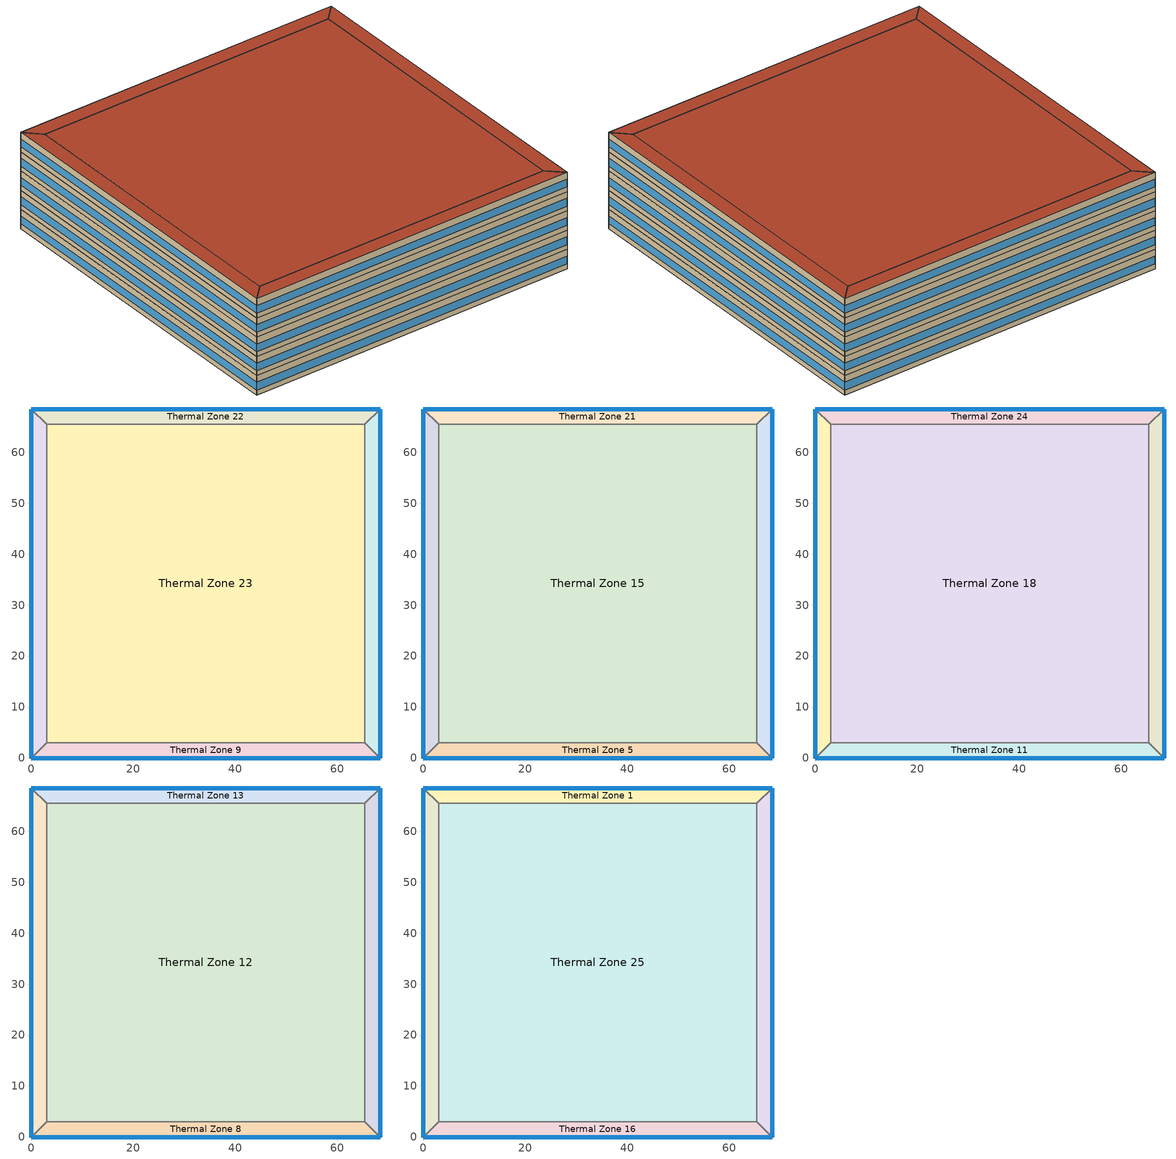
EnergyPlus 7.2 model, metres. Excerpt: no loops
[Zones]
Thermal Zone 9
 floor ground (000_ExtSlabCarpet_4in_ClimateZone 1-8): 68.48,0 0,0 3,3 65.48,3 z0
 wall outside (ASHRAE_189.1-2009_ExtWall_SteelFrame_ClimateZone 4-8): 0,0 68.48,0 z0:4
 wall to Thermal Zone 23 (000_Interior Wall): 65.48,3 3,3 z0:4
 wall to Thermal Zone 14 (000_Interior Wall): 3,3 0,0 z0:4
 wall to Thermal Zone 4 (000_Interior Wall): 68.48,0 65.48,3 z0:4
 window (ASHRAE_189.1-2009_ExtWindow_ClimateZone 4-5): 0.03,0 68.45,0 z1:2.6
Thermal Zone 14
 floor ground (000_ExtSlabCarpet_4in_ClimateZone 1-8): 0,0 0,68.48 3,65.48 3,3 z0
 wall outside (ASHRAE_189.1-2009_ExtWall_SteelFrame_ClimateZone 4-8): 0,68.48 0,0 z0:4
 wall to Thermal Zone 23 (000_Interior Wall): 3,3 3,65.48 z0:4
 wall to Thermal Zone 22 (000_Interior Wall): 3,65.48 0,68.48 z0:4
 window (ASHRAE_189.1-2009_ExtWindow_ClimateZone 4-5): 0,68.45 0,0.03 z1:2.6
Thermal Zone 23
 floor ground (000_ExtSlabCarpet_4in_ClimateZone 1-8): 3,3 3,65.48 65.48,65.48 65.48,3 z0
 wall to Thermal Zone 22 (000_Interior Wall): 65.48,65.48 3,65.48 z0:4
 wall to Thermal Zone 4 (000_Interior Wall): 65.48,3 65.48,65.48 z0:4
Thermal Zone 4
 floor ground (000_ExtSlabCarpet_4in_ClimateZone 1-8): 68.48,68.48 68.48,0 65.48,3 65.48,65.48 z0
 wall outside (ASHRAE_189.1-2009_ExtWall_SteelFrame_ClimateZone 4-8): 68.48,0 68.48,68.48 z0:4
 wall to Thermal Zone 22 (000_Interior Wall): 68.48,68.48 65.48,65.48 z0:4
 window (ASHRAE_189.1-2009_ExtWindow_ClimateZone 4-5): 68.48,0.03 68.48,68.45 z1:2.6
Thermal Zone 22
 floor ground (000_ExtSlabCarpet_4in_ClimateZone 1-8): 0,68.48 68.48,68.48 65.48,65.48 3,65.48 z0
 wall outside (ASHRAE_189.1-2009_ExtWall_SteelFrame_ClimateZone 4-8): 68.48,68.48 0,68.48 z0:4
 window (ASHRAE_189.1-2009_ExtWindow_ClimateZone 4-5): 68.45,68.48 0.03,68.48 z1:2.6
Thermal Zone 5
 floor to Thermal Zone 9 (000_Interior Floor): 68.48,0 0,0 3,3 65.48,3 z4
 wall outside (ASHRAE_189.1-2009_ExtWall_SteelFrame_ClimateZone 4-8): 0,0 68.48,0 z4:8
 wall to Thermal Zone 10 (000_Interior Wall): 68.48,0 65.48,3 z4:8
 wall to Thermal Zone 15 (000_Interior Wall): 65.48,3 3,3 z4:8
 wall to Thermal Zone 2 (000_Interior Wall): 3,3 0,0 z4:8
 window (ASHRAE_189.1-2009_ExtWindow_ClimateZone 4-5): 0.03,0 68.45,0 z5:6.6
Thermal Zone 2
 floor to Thermal Zone 14 (000_Interior Floor): 0,0 0,68.48 3,65.48 3,3 z4
 wall outside (ASHRAE_189.1-2009_ExtWall_SteelFrame_ClimateZone 4-8): 0,68.48 0,0 z4:8
 wall to Thermal Zone 21 (000_Interior Wall): 3,65.48 0,68.48 z4:8
 wall to Thermal Zone 15 (000_Interior Wall): 3,3 3,65.48 z4:8
 window (ASHRAE_189.1-2009_ExtWindow_ClimateZone 4-5): 0,68.45 0,0.03 z5:6.6
Thermal Zone 21
 floor to Thermal Zone 22 (000_Interior Floor): 0,68.48 68.48,68.48 65.48,65.48 3,65.48 z4
 wall outside (ASHRAE_189.1-2009_ExtWall_SteelFrame_ClimateZone 4-8): 68.48,68.48 0,68.48 z4:8
 wall to Thermal Zone 10 (000_Interior Wall): 65.48,65.48 68.48,68.48 z4:8
 wall to Thermal Zone 15 (000_Interior Wall): 3,65.48 65.48,65.48 z4:8
 window (ASHRAE_189.1-2009_ExtWindow_ClimateZone 4-5): 68.45,68.48 0.03,68.48 z5:6.6
Thermal Zone 15
 floor to Thermal Zone 23 (000_Interior Floor): 3,3 3,65.48 65.48,65.48 65.48,3 z4
 wall to Thermal Zone 10 (000_Interior Wall): 65.48,3 65.48,65.48 z4:8
Thermal Zone 10
 floor to Thermal Zone 4 (000_Interior Floor): 68.48,68.48 68.48,0 65.48,3 65.48,65.48 z4
 wall outside (ASHRAE_189.1-2009_ExtWall_SteelFrame_ClimateZone 4-8): 68.48,0 68.48,68.48 z4:8
 window (ASHRAE_189.1-2009_ExtWindow_ClimateZone 4-5): 68.48,0.03 68.48,68.45 z5:6.6
Thermal Zone 24
 floor to Thermal Zone 21 (000_Interior Floor): 0,68.48 68.48,68.48 65.48,65.48 3,65.48 z8
 wall outside (ASHRAE_189.1-2009_ExtWall_SteelFrame_ClimateZone 4-8): 68.48,68.48 0,68.48 z8:12
 wall to Thermal Zone 3 (000_Interior Wall): 65.48,65.48 68.48,68.48 z8:12
 wall to Thermal Zone 18 (000_Interior Wall): 3,65.48 65.48,65.48 z8:12
 wall to Thermal Zone 19 (000_Interior Wall): 0,68.48 3,65.48 z8:12
 window (ASHRAE_189.1-2009_ExtWindow_ClimateZone 4-5): 68.45,68.48 0.03,68.48 z9:10.6
Thermal Zone 18
 floor to Thermal Zone 15 (000_Interior Floor): 3,3 3,65.48 65.48,65.48 65.48,3 z8
 wall to Thermal Zone 19 (000_Interior Wall): 3,65.48 3,3 z8:12
 wall to Thermal Zone 11 (000_Interior Wall): 3,3 65.48,3 z8:12
 wall to Thermal Zone 3 (000_Interior Wall): 65.48,3 65.48,65.48 z8:12
Thermal Zone 19
 floor to Thermal Zone 2 (000_Interior Floor): 0,0 0,68.48 3,65.48 3,3 z8
 wall outside (ASHRAE_189.1-2009_ExtWall_SteelFrame_ClimateZone 4-8): 0,68.48 0,0 z8:12
 wall to Thermal Zone 11 (000_Interior Wall): 0,0 3,3 z8:12
 window (ASHRAE_189.1-2009_ExtWindow_ClimateZone 4-5): 0,68.45 0,0.03 z9:10.6
Thermal Zone 11
 floor to Thermal Zone 5 (000_Interior Floor): 68.48,0 0,0 3,3 65.48,3 z8
 wall outside (ASHRAE_189.1-2009_ExtWall_SteelFrame_ClimateZone 4-8): 0,0 68.48,0 z8:12
 wall to Thermal Zone 3 (000_Interior Wall): 68.48,0 65.48,3 z8:12
 window (ASHRAE_189.1-2009_ExtWindow_ClimateZone 4-5): 0.03,0 68.45,0 z9:10.6
Thermal Zone 3
 floor to Thermal Zone 10 (000_Interior Floor): 68.48,68.48 68.48,0 65.48,3 65.48,65.48 z8
 wall outside (ASHRAE_189.1-2009_ExtWall_SteelFrame_ClimateZone 4-8): 68.48,0 68.48,68.48 z8:12
 window (ASHRAE_189.1-2009_ExtWindow_ClimateZone 4-5): 68.48,0.03 68.48,68.45 z9:10.6
Thermal Zone 8
 floor to Thermal Zone 11 (000_Interior Floor): 68.48,0 0,0 3,3 65.48,3 z12
 wall outside (ASHRAE_189.1-2009_ExtWall_SteelFrame_ClimateZone 4-8): 0,0 68.48,0 z12:16
 wall to Thermal Zone 7 (000_Interior Wall): 3,3 0,0 z12:16
 wall to Thermal Zone 12 (000_Interior Wall): 65.48,3 3,3 z12:16
 wall to Thermal Zone 20 (000_Interior Wall): 68.48,0 65.48,3 z12:16
 window (ASHRAE_189.1-2009_ExtWindow_ClimateZone 4-5): 0.03,0 68.45,0 z13:14.6
Thermal Zone 20
 floor to Thermal Zone 3 (000_Interior Floor): 68.48,68.48 68.48,0 65.48,3 65.48,65.48 z12
 wall outside (ASHRAE_189.1-2009_ExtWall_SteelFrame_ClimateZone 4-8): 68.48,0 68.48,68.48 z12:16
 wall to Thermal Zone 12 (000_Interior Wall): 65.48,65.48 65.48,3 z12:16
 wall to Thermal Zone 13 (000_Interior Wall): 68.48,68.48 65.48,65.48 z12:16
 window (ASHRAE_189.1-2009_ExtWindow_ClimateZone 4-5): 68.48,0.03 68.48,68.45 z13:14.6
Thermal Zone 7
 floor to Thermal Zone 19 (000_Interior Floor): 0,0 0,68.48 3,65.48 3,3 z12
 wall outside (ASHRAE_189.1-2009_ExtWall_SteelFrame_ClimateZone 4-8): 0,68.48 0,0 z12:16
 wall to Thermal Zone 13 (000_Interior Wall): 3,65.48 0,68.48 z12:16
 wall to Thermal Zone 12 (000_Interior Wall): 3,3 3,65.48 z12:16
 window (ASHRAE_189.1-2009_ExtWindow_ClimateZone 4-5): 0,68.45 0,0.03 z13:14.6
Thermal Zone 12
 floor to Thermal Zone 18 (000_Interior Floor): 3,3 3,65.48 65.48,65.48 65.48,3 z12
 wall to Thermal Zone 13 (000_Interior Wall): 65.48,65.48 3,65.48 z12:16
Thermal Zone 13
 floor to Thermal Zone 24 (000_Interior Floor): 0,68.48 68.48,68.48 65.48,65.48 3,65.48 z12
 wall outside (ASHRAE_189.1-2009_ExtWall_SteelFrame_ClimateZone 4-8): 68.48,68.48 0,68.48 z12:16
 window (ASHRAE_189.1-2009_ExtWindow_ClimateZone 4-5): 68.45,68.48 0.03,68.48 z13:14.6
Thermal Zone 16
 floor to Thermal Zone 8 (000_Interior Floor): 68.48,0 0,0 3,3 65.48,3 z16
 wall outside (ASHRAE_189.1-2009_ExtWall_SteelFrame_ClimateZone 4-8): 0,0 68.48,0 z16:20
 wall to Thermal Zone 25 (000_Interior Wall): 65.48,3 3,3 z16:20
 wall to Thermal Zone 6 (000_Interior Wall): 68.48,0 65.48,3 z16:20
 wall to Thermal Zone 17 (000_Interior Wall): 3,3 0,0 z16:20
 window (ASHRAE_189.1-2009_ExtWindow_ClimateZone 4-5): 0.03,0 68.45,0 z17:18.6
 roof outside (ASHRAE_189.1-2009_ExtRoof_IEAD_ClimateZone 2-5): 65.48,3 3,3 0,0 68.48,0 z20
Thermal Zone 6
 floor to Thermal Zone 20 (000_Interior Floor): 68.48,68.48 68.48,0 65.48,3 65.48,65.48 z16
 wall outside (ASHRAE_189.1-2009_ExtWall_SteelFrame_ClimateZone 4-8): 68.48,0 68.48,68.48 z16:20
 wall to Thermal Zone 25 (000_Interior Wall): 65.48,65.48 65.48,3 z16:20
 wall to Thermal Zone 1 (000_Interior Wall): 68.48,68.48 65.48,65.48 z16:20
 window (ASHRAE_189.1-2009_ExtWindow_ClimateZone 4-5): 68.48,0.03 68.48,68.45 z17:18.6
 roof outside (ASHRAE_189.1-2009_ExtRoof_IEAD_ClimateZone 2-5): 65.48,65.48 65.48,3 68.48,0 68.48,68.48 z20
Thermal Zone 1
 floor to Thermal Zone 13 (000_Interior Floor): 0,68.48 68.48,68.48 65.48,65.48 3,65.48 z16
 wall outside (ASHRAE_189.1-2009_ExtWall_SteelFrame_ClimateZone 4-8): 68.48,68.48 0,68.48 z16:20
 wall to Thermal Zone 25 (000_Interior Wall): 3,65.48 65.48,65.48 z16:20
 wall to Thermal Zone 17 (000_Interior Wall): 0,68.48 3,65.48 z16:20
 window (ASHRAE_189.1-2009_ExtWindow_ClimateZone 4-5): 68.45,68.48 0.03,68.48 z17:18.6
 roof outside (ASHRAE_189.1-2009_ExtRoof_IEAD_ClimateZone 2-5): 3,65.48 65.48,65.48 68.48,68.48 0,68.48 z20
Thermal Zone 25
 floor to Thermal Zone 12 (000_Interior Floor): 3,3 3,65.48 65.48,65.48 65.48,3 z16
 wall to Thermal Zone 17 (000_Interior Wall): 3,65.48 3,3 z16:20
 roof outside (ASHRAE_189.1-2009_ExtRoof_IEAD_ClimateZone 2-5): 65.48,3 65.48,65.48 3,65.48 3,3 z20
Thermal Zone 17
 floor to Thermal Zone 7 (000_Interior Floor): 0,0 0,68.48 3,65.48 3,3 z16
 wall outside (ASHRAE_189.1-2009_ExtWall_SteelFrame_ClimateZone 4-8): 0,68.48 0,0 z16:20
 window (ASHRAE_189.1-2009_ExtWindow_ClimateZone 4-5): 0,68.45 0,0.03 z17:18.6
 roof outside (ASHRAE_189.1-2009_ExtRoof_IEAD_ClimateZone 2-5): 3,3 3,65.48 0,68.48 0,0 z20
[Site:Location]
Philadelphia International Ap_PA_USA Design_Conditions: Latitude {deg}=39.87; Longitude {deg}=-75.23; Time Zone {hr}=-5; Elevation {m}=2
[SizingPeriod:DesignDay] Day of Month=21; Dry-Bulb Temperature Range Modifier Type=DefaultMultipliers; Barometric Pressure {Pa}=101301; Rain Indicator=No; Snow Indicator=No; Daylight Saving Time Indicator=No
Name | Month | Day Type | Maximum Dry-Bulb Temperature {C} | Daily Dry-Bulb Temperature Range {deltaC} | Humidity Condition Type | Wetbulb or DewPoint at Maximum Dry-Bulb {C} | Wind Speed {m/s} | Wind Direction {deg} | Solar Model Indicator | Sky Clearness | ASHRAE Clear Sky Optical Depth for Beam Irradiance (taub) | ASHRAE Clear Sky Optical Depth for Diffuse Irradiance (taud)
Philadelphia International Ap Ann Htg Wind 99% Condns WS=>MCDB | 1 | WinterDesignDay | 1.1 | 0 | Wetbulb | 1.1 | 11.6 | 290 | ASHRAEClearSky | 0
Philadelphia International Ap Ann Clg 1% Condns DP=>MDB | 7 | SummerDesignDay | 27.4 | 9.4 | Dewpoint | 23.5 | 5 | 240 | ASHRAETau |  | 0.55 | 1.776
Philadelphia International Ap Ann Clg .4% Condns WB=>MDB | 7 | SummerDesignDay | 31.4 | 9.4 | Wetbulb | 25.7 | 5 | 240 | ASHRAETau |  | 0.55 | 1.776
Philadelphia International Ap Ann Htg 99% Condns DB | 1 | WinterDesignDay | -8.4 | 0 | Wetbulb | -8.4 | 5.2 | 290 | ASHRAEClearSky | 0
[Building]
Building 1
[Material] Thermal Absorptance=0.9
Name | Roughness | Thickness {m} | Conductivity {W/m-K} | Density {kg/m3} | Specific Heat {J/kg-K} | Solar Absorptance | Visible Absorptance
MAT-CC05 4 HW CONCRETE | Rough | 0.1016 | 1.311 | 2240 | 836.8 | 0.7 | 0.7
Wall Insulation [39] | MediumRough | 0.1184 | 0.045 | 265 | 836.8 | 0.7 | 0.7
Roof Membrane | VeryRough | 0.0095 | 0.16 | 1121.29 | 1460 | 0.7 | 0.7
000_M11 100mm lightweight concrete | MediumRough | 0.1016 | 0.53 | 1280 | 840 | 0.7 | 0.7
Metal Decking | MediumSmooth | 0.0015 | 45.006 | 7680 | 418.4 | 0.7 | 0.3
000_F16 Acoustic tile | MediumSmooth | 0.0191 | 0.06 | 368 | 590 | 0.7 | 0.7
000_G01a 19mm gypsum board | MediumSmooth | 0.019 | 0.16 | 800 | 1090 | 0.7 | 0.7
1/2IN Gypsum | Smooth | 0.0127 | 0.16 | 784.9 | 830 | 0.92 | 0.92
Roof Insulation [21] | MediumRough | 0.2105 | 0.049 | 265 | 836.8 | 0.7 | 0.7
[Material:AirGap]
Name | Thermal Resistance {m2-K/W}
000_F04 Wall air space resistance | 0.15
000_F05 Ceiling air space resistance | 0.18
[Material:NoMass] Thermal Absorptance=0.9; Solar Absorptance=0.7
Name | Roughness | Thermal Resistance {m2-K/W} | Visible Absorptance
CP02 CARPET PAD | VeryRough | 0.2165 | 0.8
MAT-SHEATH | Rough | 0.3626 | 0.7
[WindowMaterial:Glazing]
Theoretical Glass [207]: Optical Data Type=SpectralAverage; Thickness {m}=0.003; Solar Transmittance at Normal Incidence=0.3311; Front Side Solar Reflectance at Normal Incidence=0.6189; Back Side Solar Reflectance at Normal Incidence=0.6189; Visible Transmittance at Normal Incidence=0.44; Front Side Visible Reflectance at Normal Incidence=0.51; Back Side Visible Reflectance at Normal Incidence=0.51; Infrared Transmittance at Normal Incidence=0; Front Side Infrared Hemispherical Emissivity=0.9; Back Side Infrared Hemispherical Emissivity=0.9; Conductivity {W/m-K}=0.0133; Dirt Correction Factor for Solar and Visible Transmittance=1; Solar Diffusing=No
[Construction]
ASHRAE_189.1-2009_ExtRoof_IEAD_ClimateZone 2-5: Roof Membrane, Roof Insulation [21], Metal Decking
000_Interior Floor: 000_F16 Acoustic tile, 000_F05 Ceiling air space resistance, 000_M11 100mm lightweight concrete
ASHRAE_189.1-2009_ExtWindow_ClimateZone 4-5: Theoretical Glass [207]
000_ExtSlabCarpet_4in_ClimateZone 1-8: MAT-CC05 4 HW CONCRETE, CP02 CARPET PAD
000_Interior Wall: 000_G01a 19mm gypsum board, 000_F04 Wall air space resistance, 000_G01a 19mm gypsum board
ASHRAE_189.1-2009_ExtWall_SteelFrame_ClimateZone 4-8: MAT-SHEATH, Wall Insulation [39], 1/2IN Gypsum
[AvailabilityManager:Scheduled]
Name | Schedule
AvailabilityManager:Scheduled {bb24e1cf-cc5e-4191-b048-79a469a22513} | Schedule:Compact {2eda2b4f-819a-4616-815b-7f77ab348761}
AvailabilityManager:Scheduled {806b1d26-56d9-41ac-a3f4-5804f30aad6c} | Schedule:Compact {904f6d25-5b37-4040-8150-72670da02db2}
[Zone]
Thermal Zone 5; Thermal Zone 9; Thermal Zone 16; Thermal Zone 24; Thermal Zone 14; Thermal Zone 2; Thermal Zone 23; Thermal Zone 21; Thermal Zone 18; Thermal Zone 6; Thermal Zone 8; Thermal Zone 20; Thermal Zone 15; Thermal Zone 19; Thermal Zone 1; Thermal Zone 7; Thermal Zone 25; Thermal Zone 12; Thermal Zone 13; Thermal Zone 17; Thermal Zone 4; Thermal Zone 11; Thermal Zone 22; Thermal Zone 3; Thermal Zone 10
[Schedule:Compact]
Schedule:Compact {2eda2b4f-819a-4616-815b-7f77ab348761}; Schedule:Compact {904f6d25-5b37-4040-8150-72670da02db2}: Through: 12/31, For: AllDays, Until: 24:00, 1
